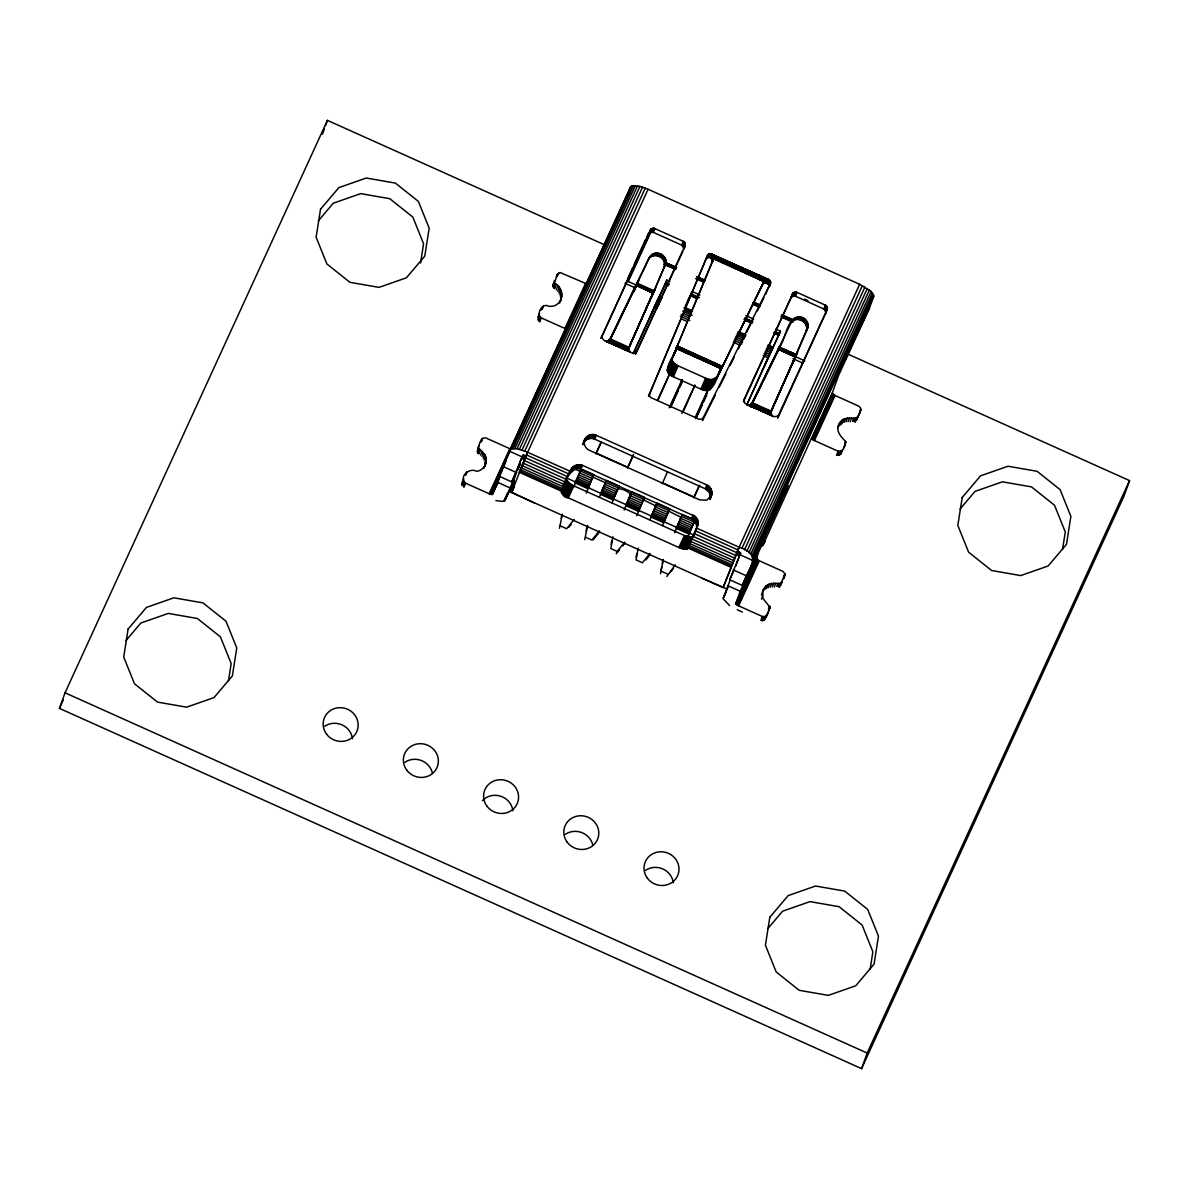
<?xml version="1.0" encoding="UTF-8"?>
<svg xmlns="http://www.w3.org/2000/svg" width="1189" height="1189" viewBox="0 0 1189 1189"><rect width="100%" height="100%" fill="white"/><g stroke="black" fill="none" stroke-linecap="round" stroke-linejoin="round"><path stroke-width="1.5" d="M478.528 447.346C479.286 443.75 481.084 436.437 486.138 438.087L510.913 449.16L490.254 494.223L465.479 483.165C458.657 476.566 469.254 467.188 476.804 471.349C484.458 470.309 488.887 460.782 484.607 454.317C482.392 453.024 477.71 444.82 477.592 449.947M554.535 283.116C566.425 288.689 562.62 308.605 548.441 306.138C542.229 302.437 535.763 314.416 541.233 317.894L566.009 328.952L586.667 283.889L560.123 272.519L557.344 274.406L553.138 287.025L553.167 284.394M765.642 617.998L769.937 607.237L762.952 598.453L762.803 590.621L766.192 585.776L769.684 583.769L780.965 583.175L785.037 574.138L782.986 571.419L759.295 560.777C750.378 559.662 772.627 528.733 762.669 545.751L811.671 437.805L813.856 440.316L838.082 451.211C843.164 452.801 845.513 445.355 845.602 441.431C841.113 436.824 834.827 430.686 839.389 423.537C842.763 416.091 850.878 419.048 856.719 417.904C858.919 415.02 863.348 408.823 858.74 406.148L834.515 395.238L832.241 393.113L838.527 375.561L869.516 307.951L873.707 296.254L871.136 291.454L859.662 284.29L648.079 189.259L639.95 186.361L632.087 185.796L630.542 187.045L489.705 494.029M683.913 248.62L681.862 245.187L653.43 232.42L650.517 232.42L648.897 234.01L650.948 229.165L654.262 228.333L683.244 241.293C688.892 243.225 680.361 256.185 685.31 244.191M695.119 531.973C698.225 527.619 696.665 520.931 691.597 518.88L581.064 469.239C571.077 463.383 552.766 497.047 568.342 497.879L678.874 547.52L684.715 549.318L687.643 548.634L697.884 524.81L697.571 519.682L695.268 516.442L582.461 465.33C567.718 461.629 566.722 483.15 561.282 492.32M778.111 417.369L826.013 312.439L823.962 309.021L795.545 296.254L792.632 296.239L791.012 297.845L743.378 401.763M827.321 309.051L778.156 416.001L774.202 416.73L744.79 403.294L744.002 399.549L793.063 292.999L796.942 292.345L825.835 305.38L827.425 308.025L825.746 313.435M648.495 396.368L707.841 254.669L711.453 253.956L768.748 279.683C772.627 280.515 769.06 290.517 768.793 284.884C767.604 283.012 764.453 282.194 762.907 284.126L722.02 367.46C716.521 375.516 714.247 395.848 700.886 389.13L673.42 376.794C658.632 370.998 675.828 355.927 677.269 346.058L713.37 258.83C714.634 250.493 709.253 257.24 712.583 261.521L671.622 359.554M534.678 503.14L510.007 491.503L515.164 475.719M730.314 579.593L723.135 598.736L729.585 605.558M766.86 614.906L765.24 616.497L762.327 616.497L738.101 605.587L735.828 603.462L740.197 591.275L788.114 485.573L742.293 585.419L729.66 579.742L740.584 553.45L737.774 551.057L739.082 547.193L723.12 587.559L511.656 492.588L525.166 457.646L648.079 189.259M735.738 566.127L739.186 556.511L736.377 554.119L739.172 547.163C763.056 555.218 748.996 566.841 742.293 585.419M712.211 259.484L713.251 255.174L765.954 279.266L763.501 283.577L764.809 279.92L713.727 256.066L712.211 259.484L713.251 255.174L768.153 279.43L764.319 280.47L713.697 258.043C714.262 262.085 710.636 255.1 712.27 254.342L711.483 258.622L712.895 254.788L768.153 279.43L766.623 283.264M772.122 415.749L770.695 411.899L796.675 354.233L795.798 355.407L778.914 348.005L779.999 346.445L779.181 347.441L796.095 354.664L807.45 328.892C809.323 324.642 806.974 319.321 802.679 317.626C786.88 313.093 786.167 339.489 779.375 347.069L796.125 354.59L797.626 352.078L769.669 414.664L770.695 411.899L751.879 403.22L749.858 404.869L747.376 404.691L772.597 416.016M583.264 444.641C584.022 439.41 590.398 437.032 594.842 439.187L705.374 488.828L709.491 492.588L710.086 499.246C713.103 494.535 712.434 487.237 706.771 484.934L596.239 435.278C589.922 432.202 583.398 438.087 583.026 444.508L585.612 437.998M566.841 479.88L568.535 482.645L573.856 485.855L684.388 535.511L692.503 537.19L686.989 549.214M628.297 349.18L665.335 265.073C669.912 255.278 653.549 247.862 649.313 257.879L637.259 283.25L654.009 290.77L655.362 288.585L653.415 293.029L663.848 267.599C668.426 257.79 652.062 250.389 647.812 260.391L609.764 339.4L607.757 341.035L605.558 340.975M653.578 291.855L652.82 294.367L653.578 291.855L636.739 284.29L636.591 285.464L637.676 283.086L636.992 283.785L653.787 291.32L654.47 290.636L653.816 291.26M795.783 355.437L795.515 356.878L795.738 355.57L778.854 348.124L778.691 349.328L779.791 346.92L779.107 347.604L795.798 355.407M792.142 320.435L779.107 347.604L796.095 354.664L805.949 331.419C810.526 321.625 794.163 314.208 789.927 324.225M763.814 282.135C761.54 287.589 765.33 278.211 763.799 281.481L721.069 369.482L764.616 280.084L713.831 257.567L712.597 261.327L713.831 257.567L764.809 279.92L763.115 283.918L764.319 280.47L713.831 257.567L764.661 280.039L763.501 283.577L765.047 279.712L713.251 255.174L767.485 279.207L766.37 283.175L767.96 279.341C768.451 282.744 764.17 279.965 763.397 282.789M763.635 282.343L764.2 280.649L763.487 282.581L763.799 281.481L713.697 258.043L764.066 280.886L763.041 283.993L763.799 281.481L713.623 258.236L713.073 259.93L713.801 257.701L712.999 260.138M712.583 261.521L713.37 258.83L763.799 281.481M228.437 681.029L231.171 663.566L220.411 636.843L197.389 618.488L168.273 613.42L140.867 623.006L125.945 640.618M420.564 262.992L423.581 243.775L412.821 217.052L389.799 198.697L360.683 193.629L333.277 203.215L318.355 220.827M870.14 969.243L872.875 951.765L862.114 925.042L839.092 906.687L809.977 901.619L782.57 911.22L767.663 928.817M1062.55 549.437L1065.285 531.973L1054.524 505.251L1031.502 486.896L1002.386 481.827L974.98 491.414L960.073 509.026M561.193 518.226L561.788 514.867M559.439 528.302L562.367 514.109M586.177 531.26L586.757 527.901M584.706 539.657L587.634 525.464M611.146 544.28L611.726 540.921M612.9 536.804L610.834 548.56L617.15 551.399L624.73 542.125M636.115 557.314L636.695 553.955M638.151 548.159L636.1 559.915L642.417 562.754L649.997 553.465M661.084 570.334L661.664 566.975M662.258 563.616L662.838 560.257M660.49 573.692L663.417 559.499M711.899 259.039L712.85 254.743L711.483 258.622M844.279 446.41L844.012 447.436L845.676 442.501M712.062 256.705L712.464 254.446L711.2 258.414L712.27 254.342M859.394 413.475L857.73 417.517M713.727 256.066L712.553 260.436L713.876 257.062L764.809 279.92L713.251 255.174L766.979 279.147L765.984 283.056L767.618 279.252L766.504 283.205L767.395 281.451M765.954 279.266L764.943 283.012L766.429 279.162L713.251 255.174L765.478 279.445L764.482 283.101L766.117 279.237M667.252 370.18L676.467 348.288L721.024 368.293L721.946 366.702L677.269 346.058L722.199 366.227M713.147 258.503L713.757 256.2L712.374 259.826L713.519 255.59L764.809 279.92L713.876 257.002L712.568 260.495M766.429 279.162L765.136 282.997L767.485 279.207M628.312 349.135L653.058 293.103L636.264 285.256L634.45 290.071L636.501 284.766L653.356 292.405L651.349 297.651L653.207 292.762L636.323 285.122L635.223 288.407L636.501 284.766L653.37 292.375L652.285 295.571L653.519 292.018L628.58 348.08L628.832 350.666L630.497 352.182M712.597 261.327L713.876 257.062L712.553 260.436M673.97 354.367L676.734 347.5L721.233 367.966L717.576 376.69L721.084 368.204L676.526 348.08L673.346 355.779L676.734 347.5L721.292 367.862L717.71 376.423L721.455 367.579L676.838 347.247L674.847 352.405L676.883 347.099L721.455 367.579L718.676 374.446L721.545 367.416L676.883 347.099L675.218 351.572L676.913 347.054L721.545 367.416L719.419 372.93L721.693 367.163L676.913 347.054L675.679 350.517L677.031 346.712L721.693 367.163L720.014 371.696L721.812 366.955L677.031 346.698L676.526 348.585L677.225 346.192L721.946 366.702L720.266 371.161L721.812 366.955L677.091 346.564L721.946 366.702M712.687 261.179L713.177 259.38M751.73 403.457L778.854 348.124L795.619 355.838L778.676 348.466L777.338 352.226L778.453 348.912L795.352 356.507L793.435 361.53L795.59 355.927L778.676 348.466L777.591 351.676L778.676 348.466L795.382 356.432L793.345 361.724M636.739 284.29L635.506 287.812L636.68 285.286L627.168 281.005M778.854 348.124L778.23 350.309L778.676 348.466L795.352 356.507L793.256 361.902L795.352 356.507L778.602 348.615L777.338 352.226M764.809 279.92L713.846 256.527L712.612 261L713.192 259.098M765.047 279.712L764.007 283.294L765.478 279.445M795.59 355.927L794.936 358.201L795.738 355.57L778.914 348.005M766.979 279.147L765.419 282.982L765.984 281.154M649.432 393.767L649.551 396.249L651.067 397.661L699.251 419.301L702.684 418.781L770.487 283.309M628.58 348.08L609.511 339.816L608.694 342.358L636.13 285.509L653.058 293.103L628.342 348.763L609.764 339.4L609.452 340.277L610.046 338.806L628.936 347.292L628.342 348.763L628.669 347.887L609.764 339.4M764.022 281.927L764.616 280.084M676.006 349.759L677.031 346.698M712.835 257.641L713.519 255.59M711.631 258.756L712.285 256.913L711.587 258.712M650.294 230.116L601.604 336.829L603.67 340.143L632.087 352.91L634.733 353.029L636.62 351.32L685.206 245.231M584.899 439.246C582.937 443.378 585.226 448.565 589.358 450.304L699.875 499.945L706.801 500.138L711.483 495.352M713.326 259.098L713.846 256.527M846.94 353.683L1129.55 480.609L1123.962 496.199L861.579 1068.643L59.45 708.391L65.038 692.801L327.421 120.357L604.948 244.993M322.457 134.223L324.315 129.021M325.548 125.544L327.421 120.357M462.566 481.887L463.695 478.736M463.413 479.851C460.738 482.912 462.744 489.496 464.082 482.05M462.031 484.339L463.428 480.43M462.149 484.904L463.547 481.01M465.553 475.243L466.742 472.182M466.162 474.366L467.084 471.765M462.372 485.454L463.769 481.545M464.483 482.496L463.547 486.777L464.944 482.868M464.082 487.059L465.479 483.165M477.606 449.397L478.81 445.771M477.22 451.775L478.617 447.881M480.668 442.278L481.604 439.677M480.951 441.773L481.887 439.172M478.795 448.387C475.942 452.266 478.87 456.13 479.776 449.695M481.322 441.342L482.258 438.741M477.651 452.771L479.048 448.877M481.783 440.97L482.704 438.369M477.978 453.217L479.375 449.323M478.84 453.916L480.237 450.022M480.549 455.105L481.946 451.211M482.021 456.546L483.403 452.652M483.21 458.211L484.607 454.317M484.101 460.039L485.498 456.13M486.063 458.062L484.889 463.963L486.286 460.054M483.893 468.362L484.83 465.761M485.216 464.646L486.138 462.045M538.32 316.616L539.449 313.465M484.726 466.564L485.647 463.963M538.231 317.181L539.167 314.58M538.245 317.76L539.182 315.159M537.904 319.633L539.301 315.739M541.307 309.972L542.496 306.911M541.916 309.095L542.838 306.494M539.524 316.274L538.439 320.688L539.836 316.779M542.318 308.739L543.254 306.138M539.301 319.826L540.222 317.225M539.301 321.506L540.698 317.597M539.836 321.788L541.233 317.894M552.885 285.434L554.55 280.5M552.885 285.969L554.282 282.075M552.974 286.504L554.371 282.61M556.422 277.007L557.344 274.406M556.705 276.502L557.641 273.901M554.802 283.606C552.35 287.901 554.371 290.161 555.531 284.424M557.537 275.699L558.458 273.098M553.732 287.946L555.129 284.037M554.594 288.645L555.991 284.751M556.289 289.834L557.686 285.94M557.76 291.275L559.157 287.381M558.964 292.94L560.361 289.031M559.856 294.753L561.253 290.859M560.42 296.7L561.817 292.791M561.104 297.384L562.04 294.783M559.647 303.091L560.569 300.49M560.955 299.375L561.892 296.774M560.465 301.293L561.401 298.692M631.077 186.301L510.051 449.918L499.127 476.209L511.76 481.887L520.336 463.145M503.066 468.585L504.626 464.186M495.887 500.599L502.308 501.401L504.76 500.658L516.71 472.36M511.76 481.887L522.788 455.446L526.192 456.026L524.78 459.103L521.272 458.657L517.26 469.863M520.841 470.339L524.706 459.578M510.601 449.174L517.037 448.714L527.589 452.132L525.493 457.75M628.743 192.053L630.542 187.045M600.965 338.315L601.887 335.714M649.179 233.52L650.576 229.611M649.566 233.074L650.948 229.165M650.011 232.702L651.409 228.793M650.517 232.42L651.914 228.511M651.082 232.212L652.479 228.318M651.676 232.123L653.058 228.214M652.271 232.123L653.668 228.229M652.865 232.227L654.262 228.333M653.43 232.42L654.827 228.526M569.724 473.207L571.121 469.298M570.452 471.944L571.85 468.05M571.389 470.844L572.786 466.95M572.504 469.923L573.901 466.014M573.797 469.209L575.194 465.3M585.151 440.792L586.549 436.898M575.194 468.719L576.591 464.81M586.281 439.871L587.678 435.977M576.665 468.466L578.062 464.572M587.559 439.157L588.956 435.248M578.166 468.481L579.563 464.572M588.956 438.667L590.353 434.758M590.428 438.414L591.825 434.52M579.652 468.734L581.035 464.84M573.603 487.341L580.336 471.468L573.633 468.451M591.929 438.429L593.326 434.52M581.064 469.239L582.461 465.33M593.415 438.682L594.812 434.788M594.842 439.187L596.239 435.278M635.446 354.367L636.62 351.32M586.236 493.019L593.846 474.693L581.213 469.031L575.877 481.159L575.179 482.957L587.812 488.634L593.846 474.693M669.957 281.511L666.791 280.099L665.929 282.536L669.095 283.948M681.862 245.187L683.244 241.293M682.337 245.454L683.734 241.545M682.768 245.781L684.165 241.872M683.14 246.168L684.537 242.259M683.452 246.599L684.849 242.705M683.69 247.074L685.087 243.18M683.838 247.58L685.236 243.671M599.39 497.225L605.602 482.808L592.969 477.131L592.003 479.301M612.023 502.902L619.112 486.048L606.479 480.371L601.693 491.191L600.43 494.297L613.063 499.974L619.112 486.048M699.949 294.991L692.057 291.439L691.181 293.876L699.073 297.413M648.748 395.967L707.841 254.669M705.939 259.365L708.183 254.342M706.786 258.236L708.585 254.06M707.187 257.968L709.03 253.866M707.633 257.76L709.506 253.733M708.109 257.627L709.996 253.673M708.599 257.567L710.487 253.688M709.09 257.597L710.977 253.792M710.769 258.176L710.056 257.85L711.453 253.956M624.136 510.036L631.745 491.726L644.379 497.388L643.502 499.826L638.33 511.329L625.696 505.652L631.745 491.726M616.274 553.836L617.15 551.399M636.769 515.714L643.502 499.826L655.897 506.038M649.922 519.92L655.689 506.484M656.135 505.503L657.012 503.066L669.645 508.743L668.53 511.716M662.555 525.597L668.768 511.181L681.148 517.393M702.357 420.564L703.293 417.963M674.653 532.731L681.401 516.843M767.351 283.591L768.748 279.683M767.782 283.829L769.179 279.92M768.183 284.126L769.58 280.232M768.525 284.483L769.922 280.589M768.793 284.884L770.19 280.99M769.015 285.33L770.413 281.421M769.149 285.791L770.546 281.897M770.606 282.373L765.597 294.278M666.806 576.531L675.263 564.82M691.597 518.88L692.994 514.971M692.786 519.519L694.183 515.625M687.822 536.938L694.034 522.521L697.393 524.037M693.871 520.336L695.268 516.442M705.374 488.828L706.771 484.934M694.807 521.302L696.204 517.408M706.623 489.511L708.02 485.617M695.58 522.402L696.977 518.493M707.752 490.388L709.149 486.479M696.174 523.591L697.571 519.682M696.561 524.839L697.958 520.945M708.718 491.414L710.115 487.52M696.754 526.133L698.151 522.239M696.724 527.44L698.121 523.546M696.055 529.937L697.884 524.81M709.491 492.588L710.888 488.694M710.071 493.866L711.468 489.957M710.428 495.204L711.825 491.295M710.546 496.571L711.943 492.662M709.982 499.187L711.825 494.029M771.691 415.422L747.376 404.691L770.933 414.485L750.854 404.409L770.517 412.984L751.091 404.201L770.561 412.42L751.626 403.636L770.457 412.598L771.037 411.126L752.147 402.64L751.552 404.097L778.23 349.328L795.173 356.938L769.833 414.5M791.012 297.845L792.409 293.936M791.294 297.339L792.691 293.43M791.666 296.893L793.063 292.999M792.127 296.522L793.509 292.628M792.632 296.239L794.029 292.331M763.308 368.649L780.489 331.151L775.748 329.026M793.197 296.046L794.594 292.137M793.776 295.942L795.173 292.048M794.386 295.942L795.783 292.048M794.98 296.046L796.377 292.152M795.545 296.254L796.942 292.345M777.547 418.201L778.736 415.139M823.962 309.021L825.359 305.112M824.438 309.274L825.835 305.38M824.869 309.601L826.266 305.707M825.255 309.987L826.652 306.093M825.552 310.418L826.95 306.524M825.79 310.894L827.187 307M825.954 311.399L827.351 307.505M826.013 312.439L827.425 308.025M745.711 579.251L747.807 573.395M761.391 595.139L763.635 588.808M763.843 589.789L764.78 587.188M761.465 599.107L762.387 596.506M764.795 589.67L766.192 585.776M766.444 588.525L767.841 584.616M768.287 587.663L769.684 583.769M770.264 587.128L771.661 583.234M772.315 586.935L773.712 583.026M760.93 620.39L762.327 616.497M761.495 620.584L762.892 616.69M762.09 620.688L763.487 616.794M774.381 587.069L775.778 583.175M762.699 620.703L764.096 616.794M763.279 620.599L764.676 616.705M763.843 620.405L765.24 616.497M768.48 608.307L769.417 605.706M765.746 616.214L764.809 619.751M765.27 618.443L766.206 615.843M768.733 608.783L769.669 606.197M776.863 586.251L777.799 583.65M768.911 609.303L769.848 606.702M769.001 609.838L769.937 607.237M777.413 586.385L778.349 583.784M768.718 611.414L769.922 607.772M777.963 586.43L778.899 583.844M778.527 586.4L779.449 583.799M779.063 586.266L779.999 583.665M779.107 587.366L780.504 583.457M779.568 587.069L780.965 583.175M780.445 585.419L781.366 582.818M780.787 585.003L781.708 582.402M783.982 576.175L784.918 573.574M781.039 584.527L781.976 581.926M783.655 578.627L785.037 574.138M783.833 578.434L784.963 575.298M837.636 427.951L839.389 423.537M840.534 421.917L839.137 425.811L842.198 423.254L843.596 419.345M840.549 424.399L841.946 420.505M844.041 422.392L845.438 418.498M846.018 421.857L847.415 417.963M848.069 421.664L849.466 417.755M836.684 455.119L838.082 451.211M837.249 455.313L838.646 451.419M837.844 455.417L839.241 451.523M850.135 421.798L851.532 417.904M838.453 455.417L839.835 451.523M839.033 455.328L840.43 451.419M839.597 455.134L840.995 451.226M841.5 450.943L840.564 454.466M841.024 453.172L841.946 450.572M852.617 420.98L853.553 418.379M840.935 454.035L842.615 449.635M844.666 444.032L845.602 441.431M844.755 444.567L845.691 441.966M853.167 421.114L854.088 418.513M853.717 421.159L854.653 418.558M854.282 421.129L855.203 418.528M854.817 420.995L855.753 418.394M854.861 422.08L856.258 418.186M855.322 421.798L856.719 417.904M856.199 420.148L857.12 417.547M856.526 419.732L857.462 417.131M856.333 420.564L857.73 416.655M859.87 411.647L860.806 409.046M859.127 414.471L860.791 409.566M861.579 1068.643L867.167 1053.053L1129.55 480.609M750.527 406.564L751.567 403.695M633.588 291.885L636.16 285.449L608.946 342.239L636.13 285.509L633.44 292.182M712.315 259.678L712.969 257.924M712.419 259.945L713.073 258.206M796.006 354.902L779.107 347.604L779.91 346.668L751.834 404.394L761.673 384.374M657.012 503.066L650.963 516.992L663.596 522.67L669.645 508.743M693.321 519.37L682.278 514.406L676.229 528.347L688.862 534.01L694.911 520.083M634.45 290.071L636.338 285.092L653.058 293.103M634.361 290.265L636.323 285.122M776.224 354.337L778.438 348.957L795.307 356.581L778.453 348.912L776.536 353.95L778.438 348.957L795.173 356.938L769.669 414.664L770.606 412.256M653.207 292.762L628.476 348.972M776.313 354.144L778.26 349.284M676.749 347.47L674.059 354.173L676.838 347.247L721.455 367.579L676.734 347.5M711.958 259.098L712.672 257.374M763.754 281.748L764.2 280.649M717.814 376.214L721.247 367.921M672.959 356.641L676.526 348.109L721.024 368.293L716.848 378.117M693.752 535.065L687.405 548.976M676.675 347.678L721.233 367.966L676.586 347.916L721.069 368.218L676.467 348.288L672.692 357.205L676.526 348.109M676.437 348.362L672.231 358.231L676.467 348.288L720.891 368.501L676.363 348.585L667.43 369.437M667.311 370.998L671.993 359.212M667.609 371.86L672.053 360.029M668.129 372.766L672.87 361.798L672.35 360.906M668.872 373.658L673.598 362.704L672.87 361.798M669.793 374.55L674.535 363.581L673.598 362.704M670.878 375.367L675.62 364.414L674.535 363.581M672.097 376.125L676.838 365.157L675.62 364.414M673.42 376.794L678.146 365.826L676.838 365.157M700.886 389.13L705.627 378.161C712.954 382.635 719.36 376.051 720.846 368.56L716.105 379.529L720.891 368.501M702.268 389.68L706.994 378.711M703.65 390.096L708.391 379.128M705.018 390.364L709.759 379.395M706.325 390.482L711.052 379.529M707.529 390.453L712.256 379.484M708.585 390.274L713.326 379.306M709.491 389.933L714.217 378.979M710.19 389.472L714.931 378.503M710.68 388.877L715.421 377.909M693.945 534.619L694.866 532.509M617.269 490.641C616.705 485.38 634.183 493.242 629.902 496.318M655.169 507.658L655.644 506.588M667.802 513.336L668.277 512.266L667.891 513.128M680.435 519.013L681.178 517.334M693.068 524.691L693.811 523.011M680.524 518.805L680.955 517.824M693.157 524.483L693.588 523.502M633.395 353.668L665.959 282.551M634.005 352.806L635.506 349.447M650.428 315.947L654.901 305.9M604.874 484.443L605.602 482.808M658.528 399.132L669.734 374.015M670.477 406.519L682.427 379.707M670.358 407.322L681.55 382.189M683.794 410.487L695 385.355M695.743 417.859L708.436 389.383M695.624 418.677L706.816 393.544M747.762 403.026L768.733 355.972L764.022 353.861M579.846 472.553L580.336 471.468M644.379 497.388L642.654 501.193L630.021 495.516M638.761 280.723L637.007 284.543M655.139 305.38L657.799 299.896M737.745 551.116L723.12 587.559M769.001 355.897L772.88 348.005M59.45 708.391L63.314 699.949M489.155 493.807L509.813 448.729M564.909 328.536L585.568 283.458M490.254 494.223L506.083 460.99M511.597 448.669L632.087 185.796M490.789 494.386L502.531 470.041M491.265 494.49L500.123 476.18M513.039 448.431L633.529 185.558M491.696 494.535L498.949 479.524M492.068 494.55L497.715 482.808M492.35 494.49L497.909 482.704M514.867 448.446L635.357 185.573M517.037 448.714L637.512 185.841M519.459 449.234L639.95 186.361M522.075 449.992L642.565 187.119M524.825 450.973L645.3 188.1M521.585 458.404L522.997 455.342M521.882 458.359L523.279 455.283M522.239 458.359L523.65 455.298M522.67 458.419L524.081 455.342M518.255 469.001L520.559 463.963M503.75 501.163L507.569 492.811M523.16 458.523L524.572 455.446M523.68 458.672L525.092 455.61M504.76 500.658L510.111 488.976M505.295 499.915L514.48 479.88M524.23 458.865L525.642 455.803M509.754 491.012L514.376 480.742M509.828 491.25L514.451 481.159M510.007 491.503L513.083 484.785M510.274 491.785L511.82 488.426M511.656 492.588L514.421 486.583M627.45 279.073L632.741 267.54M634.257 264.24L645.582 239.524M647.098 236.225L648.6 232.925M601.262 337.944L649.075 233.222M627.688 281.303L650.353 231.855M628.238 281.555L651.646 230.473M561.446 492.826L566.945 480.802M561.788 493.39L567.302 481.367M562.323 494.015L567.822 481.991M563.021 494.654L568.535 482.645M563.868 495.337L569.382 483.314M564.864 496.006L570.363 483.982M565.949 496.66L571.463 484.651M567.123 497.299L572.637 485.275M633.172 353.445L666.791 280.099M665.082 284.988L666.464 281.971M568.342 497.879L573.856 485.855M635.996 353.549L682.872 251.295M601.203 441.936L596.09 453.068L627.673 467.262L633.499 454.525M595.942 453.916L601.054 442.784M687.48 301.441L692.057 291.439M657.324 400.47L670.314 372.127M627.524 468.109L633.365 455.372M669.184 407.812L682.174 379.469M670.789 407.054L678.429 390.378M679.959 387.049L682.263 382.041M681.817 413.49L694.807 385.147M662.273 483.7L667.519 471.721M695.208 417.488L708.198 389.16M696.055 418.394L702.179 405.063M703.695 401.733L706.756 395.06M699.102 485.9L693.99 497.047L662.407 482.853M693.841 497.894L699.682 485.157M678.874 547.52L684.388 535.511M680.123 548.055L685.637 536.031M746.87 404.513L780.489 331.151M681.356 548.501L686.87 536.477M682.56 548.872L688.059 536.848M683.69 549.14L689.189 537.116M684.715 549.318L690.229 537.294M685.622 549.392L691.136 537.369M686.395 549.348L691.894 537.339M859.662 284.29L739.142 547.222L696.516 528.065M736.912 554.386L738.324 551.324M737.433 554.668L738.83 551.607M737.908 554.966L739.305 551.904M738.324 555.263L739.721 552.201M738.666 555.56L740.078 552.499M741.891 548.471L862.382 285.598M738.934 555.843L740.346 552.781M739.112 556.095L740.509 553.034M739.186 556.511L740.598 553.257M729.66 579.742L734.475 569.234M744.463 549.883L864.953 287.01M723.194 597.785L728.56 586.103M723.908 597.071L726.197 592.063M746.841 551.354L867.316 288.481M748.921 552.855L869.397 289.982M750.645 554.327L871.136 291.454M751.983 555.739L872.458 292.866M752.86 557.032L873.35 294.159M753.276 558.176L873.766 295.303M753.217 559.127L873.707 296.254M735.813 603.655L756.486 558.384M811.567 438.384L832.241 393.113M735.902 603.878L756.561 558.8M811.656 438.607L832.315 393.529M736.08 604.131L756.739 559.068M811.834 438.86L832.493 393.782M736.348 604.413L757.007 559.335M812.102 439.142L832.761 394.064M736.69 604.711L757.348 559.633M812.444 439.44L833.103 394.362M737.106 605.008L757.765 559.945M812.86 439.737L833.519 394.659M737.581 605.305L758.24 560.227M813.335 440.034L833.994 394.956M738.101 605.587L758.76 560.509M813.856 440.316L834.515 395.238M738.637 605.855L759.295 560.777M814.391 440.584L835.05 395.506M766.162 617.284L768.257 612.707M696.665 298.469L690.393 295.645L691.225 293.891M775.674 355.764L763.308 381.045M765.419 282.982L766.281 281.169M685.28 305.87L689.665 297.116M702.729 420.207L715.139 395.357M719.271 387.064L725.885 373.807M730.031 365.528L734.163 357.25M738.295 348.957L744.909 335.699M746.573 332.385L753.187 319.128M757.319 310.849L763.947 297.592M647.812 260.391L650.041 256.601M649.476 258.013L650.978 255.486M650.606 257.077L652.092 254.55M651.869 256.334L653.37 253.822M653.266 255.843L654.753 253.316M654.723 255.576L656.209 253.064M656.194 255.576L657.695 253.064M657.666 255.828L659.167 253.302M659.078 256.319L660.579 253.807M659.315 256.438L660.816 253.911M660.623 257.151L662.124 254.639M661.797 258.087L663.284 255.576M662.778 259.202L664.279 256.69M663.566 260.465L665.067 257.954M664.131 261.848L665.617 259.321M664.428 263.289L665.929 260.763M664.488 264.746L665.989 262.234M664.294 266.202L665.781 263.69M663.848 267.599L665.335 265.073M791.592 321.833L793.078 319.306M792.706 320.896L794.207 318.37M793.984 320.168L795.486 317.641M795.367 319.663L796.868 317.136M779.375 347.069L780.861 344.542M796.823 319.41L798.324 316.883M798.309 319.41L799.811 316.883M799.781 319.648L801.282 317.136M801.193 320.153L802.679 317.626M801.431 320.257L802.932 317.731M802.738 320.985L804.24 318.459M803.898 321.922L805.399 319.395M804.894 323.036L806.395 320.51M805.681 324.3L807.168 321.773M806.231 325.667L807.732 323.14M806.543 327.109L808.044 324.582M806.603 328.58L808.104 326.054M806.41 330.037L807.896 327.51M805.949 331.419L807.45 328.892M869.516 307.951L844.963 360.118L846.107 359.033M492.558 494.401L497.032 482.065L509.665 487.728M522.788 455.446L522.209 456.933L509.576 451.255M747.078 405.523L747.643 404.795L770.933 414.485L750.378 404.676M574.213 519.43L566.618 528.704L560.301 525.865M568.996 527.173L571.166 524.512M599.479 530.784L591.884 540.059L585.568 537.22M593.177 539.836L599.687 531.884M617.359 552.513L619.528 549.868M622.783 545.885L624.953 543.239M645.88 559.885L650.205 554.579M670.061 572.563L673.316 568.58M636.992 283.785L637.884 282.625L637.259 283.25M727.059 588.986L702.045 578.315M605.528 340.961L630.007 351.929M606.063 341.109L628.832 350.666L608.738 340.574L628.446 348.6L609.511 339.816M748.163 404.944L770.933 414.485L749.858 404.869M779.181 347.441L796.125 354.59M606.628 341.184L628.832 350.666L608.263 340.842M748.743 405.003L770.933 414.485L749.338 404.973M606.687 341.184L628.832 350.666L607.757 341.035M748.802 405.003L770.933 414.485M629.144 351.127L605.275 340.857L628.832 350.666L607.222 341.154M771.245 414.961L747.376 404.691L771.631 415.377M770.71 413.98L750.854 404.409L770.517 412.984M629.516 351.558L605.275 340.857L629.576 351.602M804.581 299.152L807.97 300.683M664.785 262.234L676.615 267.347M696.62 276.532L705.047 280.292M753.573 302.11L760.336 305.112M782.05 314.892L793.836 320.168M664.681 262.412L676.407 267.688M696.516 276.71L704.899 280.47M753.469 302.303L760.172 305.305M781.961 315.085L793.687 320.361M664.562 262.68L676.288 267.941M698.062 277.721L704.765 280.738M753.35 302.556L760.053 305.573M781.827 315.353L793.553 320.614M666.078 263.75L676.125 268.268M697.913 278.048L704.601 281.065M753.187 302.883L759.89 305.885M781.678 315.665L791.725 320.183M665.899 264.136L675.947 268.64M697.735 278.419L704.423 281.436M753.009 303.254L759.712 306.272M781.485 316.051L793.226 321.312M665.706 264.553L675.753 269.071M697.527 278.85L704.23 281.852M752.815 303.685L759.518 306.688M781.292 316.467L793.018 321.743M663.819 264.255L675.545 269.531M695.639 278.553L704.022 282.313M752.607 304.131L759.31 307.148M781.084 316.928L792.81 322.189M745.741 315.546L753.648 319.098M744.894 317.998L752.741 321.52M774.871 331.463L779.612 333.589M665.751 282.967L668.902 284.379M691.017 294.322L698.879 297.845M744.686 318.429L752.548 321.951M774.663 331.894L779.389 334.005M665.572 283.368L668.708 284.78M690.839 294.723L697.126 297.547M744.507 318.815L752.369 322.353M774.485 332.281L779.196 334.406M690.66 295.08L696.947 297.904M744.344 319.187L752.191 322.709M774.321 332.652L779.033 334.763M665.246 284.037L668.396 285.449M690.512 295.392L696.799 298.216M744.18 319.499L752.043 323.022M774.158 332.965L778.869 335.075M665.127 284.305L668.263 285.717M745.622 320.465L750.348 322.576M774.039 333.217L778.75 335.343M794.742 356.343L804.864 360.891M659.286 295.972L662.436 297.384M692.414 310.849L684.552 307.327L684.047 308.367L691.894 311.89M738.22 331.434L746.083 334.956M768.198 344.884L772.909 347.01M658.78 297.012L661.916 298.424M737.715 332.474L745.562 335.997M767.693 345.925L772.404 348.05M624.968 283.264L634.792 287.664M658.171 298.29L661.307 299.702M684.998 310.344L691.285 313.168M737.106 333.737L744.953 337.275M767.083 347.203L771.795 349.328M792.929 358.692L802.738 363.106M657.472 299.762L660.623 301.174M682.739 311.102L692.161 315.338M736.407 335.209L744.269 338.746M766.385 348.674L771.096 350.8M656.714 301.397L659.865 302.809M683.556 313.45L689.843 316.259M735.649 336.844L741.936 339.668M765.627 350.309L770.353 352.42M655.927 303.136L659.063 304.547M681.193 314.476L689.04 318.013M734.861 338.583L742.709 342.105M764.839 352.048L769.551 354.159M655.109 304.934L658.245 306.346M680.376 316.289L689.798 320.525M734.044 340.396L741.891 343.918M654.292 306.762L657.428 308.174M681.119 318.815L687.405 321.639M733.227 342.224L739.513 345.033M763.204 355.674L767.916 357.8M678.146 365.826L705.627 378.161M751.879 403.22L770.769 411.706L770.457 412.598L795.173 356.938L778.364 349.076M580.366 470.903L592.999 476.581M605.617 482.258L618.25 487.921M630.883 493.598L643.517 499.276M656.15 504.939L668.783 510.616M681.416 516.294L694.049 521.971M579.489 472.836L592.122 478.498M604.755 484.176L617.388 489.853M655.288 506.871L667.921 512.548M680.554 518.211L693.187 523.888M578.642 474.738L591.275 480.415M603.908 486.093L616.541 491.756M629.174 497.433L641.807 503.11M654.44 508.788L667.059 514.451M679.692 520.128L692.325 525.806M527.559 452.192L570.2 471.334M577.824 476.581L590.457 482.258M603.091 487.936L615.724 493.598M628.357 499.276L640.99 504.953M653.623 510.631L666.256 516.294M678.889 521.971L691.522 527.648M526.4 454.897L568.966 474.025M695.297 530.755L737.864 549.868M577.081 478.305L589.714 483.982M602.347 489.645L614.981 495.323M627.614 501L640.247 506.663M652.88 512.34L665.513 518.018M678.146 523.695L690.779 529.358M576.427 479.836L589.06 485.513M601.693 491.191L614.327 496.868M626.96 502.531L639.593 508.208M652.226 513.886L664.859 519.548M677.492 525.226L690.125 530.903M525.166 457.646L567.733 476.774M694.049 533.504L736.63 552.617M740.108 554.787L752.741 560.465M575.877 481.159L588.51 486.821M601.144 492.499L613.777 498.176M626.41 503.854L639.043 509.516M651.676 515.194L664.309 520.871M676.942 526.549L689.575 532.211M566.053 477.725L575.521 481.976M588.154 487.653L600.787 493.331M613.42 499.008L626.053 504.671M638.686 510.349L651.319 516.026M663.952 521.689L676.586 527.366M689.204 533.044L693.945 535.169M575.461 482.199L588.094 487.876M600.727 493.554L613.361 499.217M625.994 504.894L638.612 510.571M651.245 516.249L663.878 521.912M676.511 527.589L689.144 533.267M523.948 460.381L566.514 479.509M692.83 536.239L735.411 555.352M522.788 463.011L565.355 482.139M691.686 538.87L734.252 557.983M521.718 465.464L564.299 484.592M690.616 541.322L733.182 560.435M520.782 467.663L563.363 486.791M689.679 543.522L732.246 562.635M520.009 469.551L562.575 488.664M688.892 545.394L731.458 564.522M519.4 471.037L561.966 490.165M688.282 546.895L730.863 566.009M518.984 472.122L561.565 491.235M687.881 547.966L730.447 567.094M502.665 466.341L515.283 472.018M733.197 569.873L745.83 575.55M727.564 585.597L740.197 591.275M661.366 571.255L667.683 574.094M737.239 609.749L742.322 612.038M65.038 692.801L867.167 1053.053M750.854 404.409L770.576 413.49M628.461 349.655L608.738 340.574L628.416 349.165L608.798 340.53L628.595 350.161M645.538 870.378A17.597 16.78 19.7 0 1 673.316 882.847M565.325 834.351A17.597 16.78 19.7 0 1 592.821 845.111M482.422 800.613A17.597 16.78 19.7 0 1 500.792 796.258A17.597 16.78 19.7 0 1 512.89 810.809M404.899 762.298A17.597 16.78 19.7 0 1 432.395 773.058M324.686 726.271A17.597 16.78 19.7 0 1 352.464 738.755M711.007 257.225L711.007 258.31L711.572 256.393L711.007 257.225M128.1 629.07L123.715 657.027L134.476 683.749L157.498 702.105L186.614 707.173L214.02 697.586L232.375 675.917L236.76 647.96L225.999 621.238L202.977 602.882L173.862 597.814L146.455 607.416L128.1 629.07M320.51 209.279L316.125 237.235L326.886 263.958L349.908 282.313L379.023 287.381L406.43 277.78L424.785 256.125L429.17 228.169L418.409 201.446L395.387 183.091L366.271 178.023L338.865 187.624L320.51 209.279M769.803 917.284L765.419 945.225L776.179 971.948L799.201 990.303L828.317 995.371L855.723 985.785L874.078 964.116L878.463 936.174L867.702 909.436L844.68 891.081L815.565 886.028L788.158 895.614L769.803 917.284M962.213 497.492L957.829 525.434L968.589 552.157L991.611 570.512L1020.727 575.58L1048.133 565.994L1066.488 544.324L1070.873 516.383L1060.112 489.645L1037.09 471.29L1007.975 466.237L980.568 475.823L962.213 497.492M751.374 403.933L750.452 406.638L751.374 403.933M721.084 368.204L716.491 378.801L721.069 368.218M655.511 288.243L653.995 290.844L655.511 288.243M609.199 340.188L628.446 348.6L609.199 340.188M751.314 404.022L770.561 412.42L751.314 404.022M647.44 878.27A17.597 16.78 19.7 0 0 677.552 875.847A17.597 16.78 19.7 0 0 659.553 851.829A17.597 16.78 19.7 0 0 647.44 878.27M567.227 842.243A17.597 16.78 19.7 0 0 597.339 839.82A17.597 16.78 19.7 0 0 579.34 815.803A17.597 16.78 19.7 0 0 567.227 842.243M487 806.216A17.597 16.78 19.7 0 0 517.126 803.809A17.597 16.78 19.7 0 0 499.127 779.776A17.597 16.78 19.7 0 0 487 806.216M406.787 770.19A17.597 16.78 19.7 0 0 436.913 767.782A17.597 16.78 19.7 0 0 418.914 743.749A17.597 16.78 19.7 0 0 406.787 770.19M326.574 734.163A17.597 16.78 19.7 0 0 356.7 731.755A17.597 16.78 19.7 0 0 338.702 707.723A17.597 16.78 19.7 0 0 326.574 734.163"/></g></svg>
